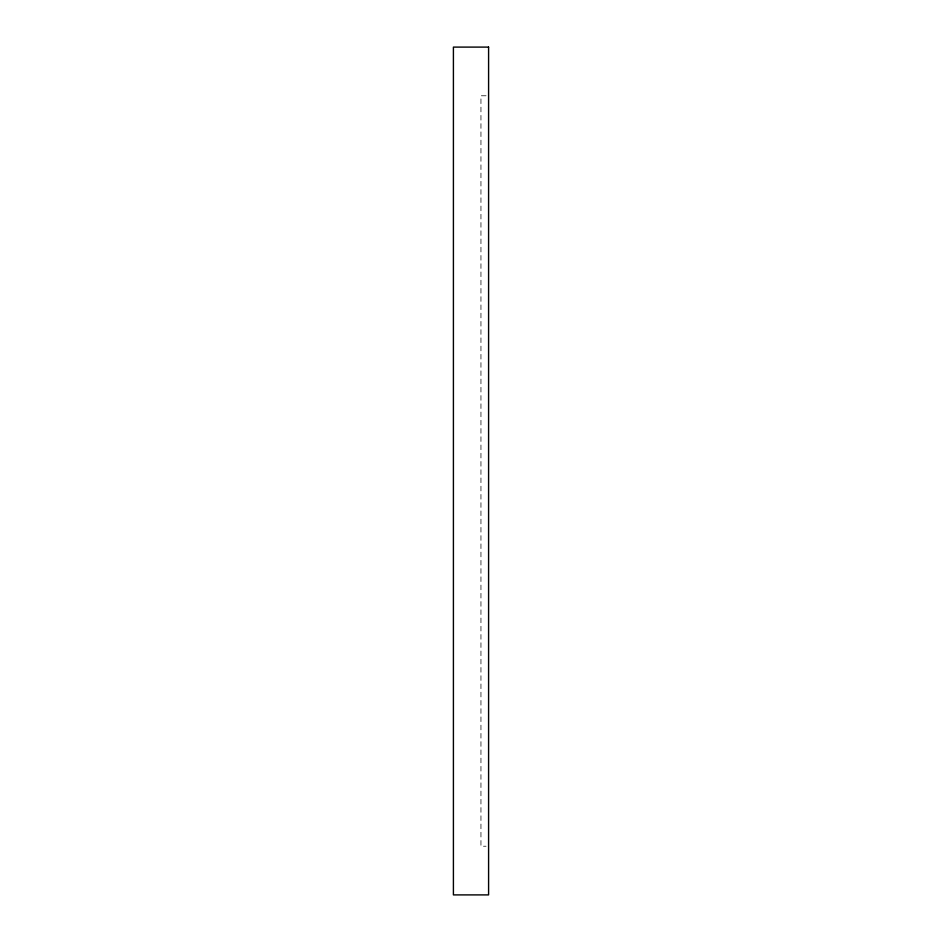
<?xml version="1.0" encoding="UTF-8"?>
<svg xmlns="http://www.w3.org/2000/svg" width="942" height="942" viewBox="0 0 942 942"><rect width="100%" height="100%" fill="white"/><g stroke="black" fill="none" stroke-linecap="round" stroke-linejoin="round"><path stroke-width="0.71" stroke-dasharray="4.71 3.53" d="M486.048 95.778L480.95 95.778L480.95 846.222L486.048 846.222"/><path stroke-width="1.41" d="M488.592 47.1L453.408 47.1L453.408 894.9L488.592 894.9L488.592 47.1"/></g></svg>
